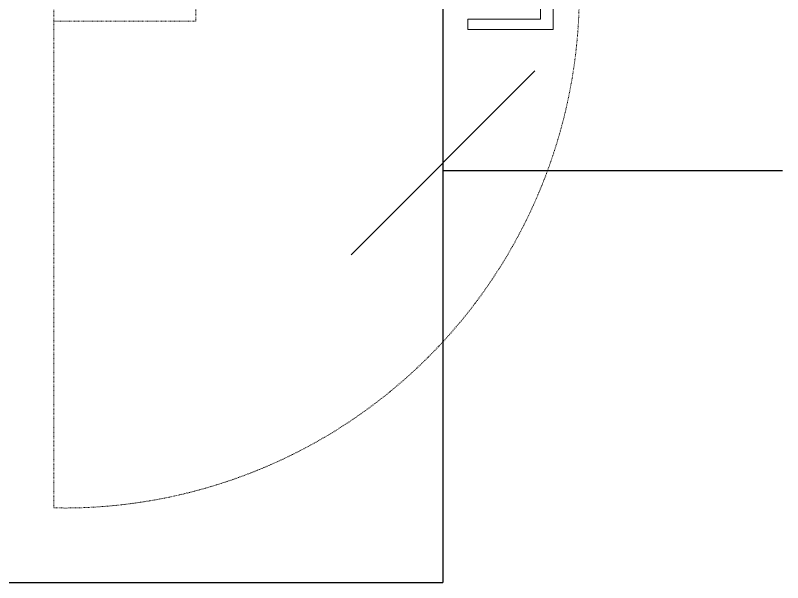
# Model space of a CAD drawing. Extents: x -3709 to 34962, y 0 to 8245.
# Drawn here: x 3326.3 to 3461.2, y 3172.4 to 3272.2 of the extents above; entities that cross this region are included whole.
import ezdxf

# ---------------------------------------------------------------- set-up
doc = ezdxf.new("R2010")
doc.units = 0
doc.linetypes.add('DOT2', pattern=[0.125, 0, -0.125])
for name, color, linetype, lineweight in [('06D', 9, 'Continuous', 9), ('10', 9, 'Continuous', 9), ('20', 9, 'DOT2', 9), ('E-MODÜL HATTI', 6, 'Continuous', 30), ('E-YAZI', 7, 'Continuous', 30)]:
    doc.layers.add(name, color=color, linetype=linetype, lineweight=lineweight)

# ---------------------------------------------------------------- blocks, each defined once
blk = doc.blocks.new('p-krt-100lukahsapkapi')
at = {"layer": '06D'}
blk.add_lwpolyline([(11.6, -92.02), (17.85, -92.02), (17.85, -77.02), (15.98, -77.02), (15.98, -89.77), (15.98, -89.77), (11.6, -89.77), (11.6, -92.02)], dxfattribs=at)
at = {"layer": '20'}
for points in [[(10.35, -4.2), (16.35, -4.2), (16.35, -29.2), (10.35, -29.2), (10.35, -4.2)], [(10.35, -4.2), (101.95, -4.2)]]:
    blk.add_lwpolyline(points, dxfattribs=at)
blk.add_arc((11.32, -5.96), 90.64, 269.4791, 1.113, dxfattribs=at)

msp = doc.modelspace()

# ---------------------------------------------------------------- linework, layer by layer
at = {"layer": 'E-MODÜL HATTI', "ltscale": 50}
for p in [(3401.46, 3453.76), (2986.7, 3172.42)]:
    msp.add_line(p, (3401.46, 3172.42), dxfattribs=at)
at = {"layer": 'E-YAZI', "color": 3}
for p, q in [((3417.62, 3262.39), (3385.3, 3230.06)), ((3461.19, 3244.81), (3401.46, 3244.81))]:
    msp.add_line(p, q, dxfattribs=at)

# ---------------------------------------------------------------- block references
at = {"layer": '10', "xscale": -1, "rotation": 90}
msp.add_blockref('p-krt-100lukahsapkapi', (3328.84, 3287.5), dxfattribs=at)

doc.saveas('drawing.dxf')
